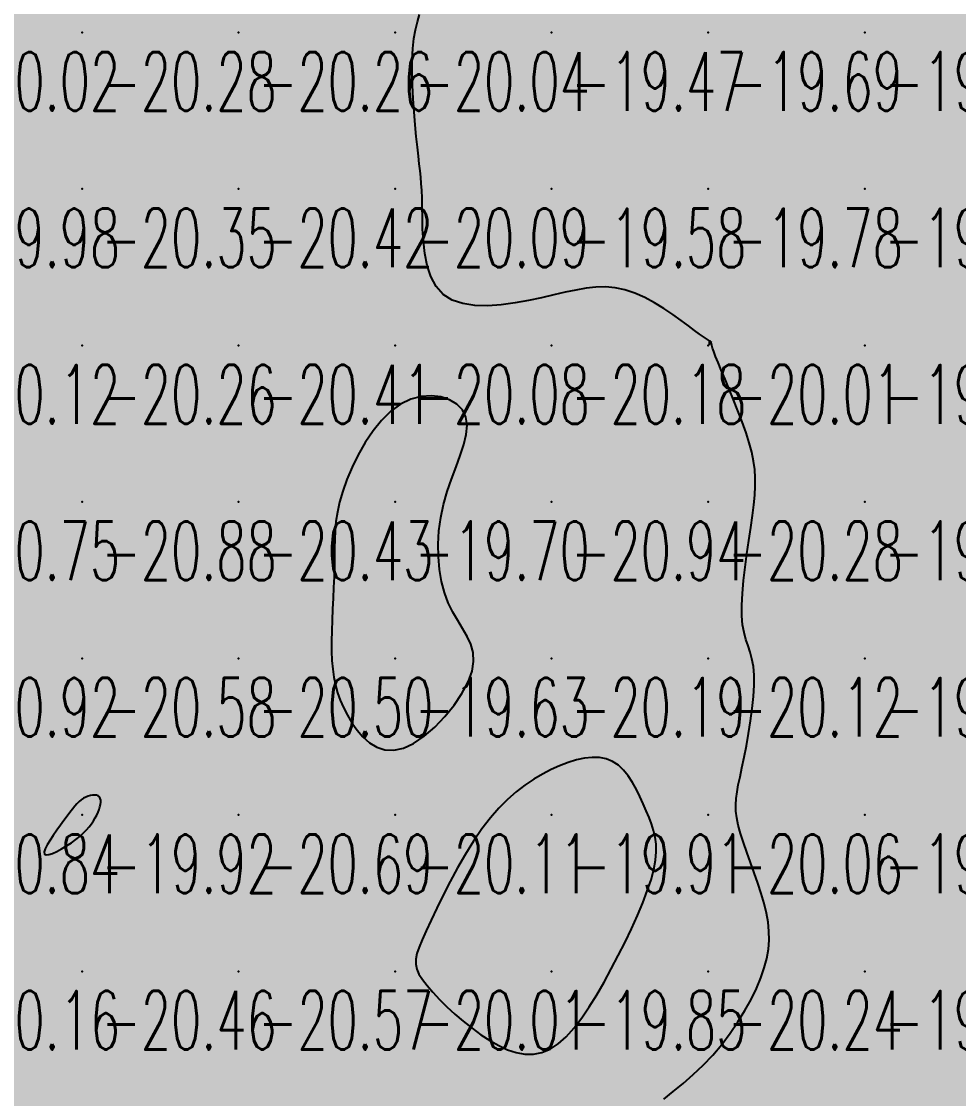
# Model space of a CAD drawing. Header units: millimetres. Extents: x 88261 to 90953, y 390274 to 392322.
# Drawn here: x 89256.4 to 89316.2, y 390999.1 to 391067.9 of the extents above; entities that cross this region are included whole.
import ezdxf
from ezdxf.enums import TextEntityAlignment as Align

# ---------------------------------------------------------------- set-up
doc = ezdxf.new("R2010")
doc.units = ezdxf.units.MM
doc.header["$LTSCALE"] = 25
for name, color, linetype in [('CN_04_00', 242, 'Continuous'), ('COTEAlt', 7, 'Continuous'), ('TN_COLORIAGE', 7, 'Continuous')]:
    doc.layers.add(name, color=color, linetype=linetype)
doc.styles.add('Simplex 1.0', font='Simplex.shx', dxfattribs={"width": 0.99, "height": 2.5})
doc.styles.get("Standard").update_dxf_attribs({"font": 'times.ttf'})

# ---------------------------------------------------------------- blocks, each defined once
blk = doc.blocks.new('COTE')
at = {"color": 0}
blk.add_point((0, 0), dxfattribs=at)
at = {"layer": 'COTEAlt'}
blk.add_attdef('ALT', text='', height=3.75, dxfattribs=at).set_placement((1.25, -1.25), align=Align.TOP_LEFT)

msp = doc.modelspace()

# ---------------------------------------------------------------- linework, layer by layer
at = {"layer": 'CN_04_00', "elevation": -20, "flags": 128}
msp.add_lwpolyline([(89297.414, 390999.064), (89298.015, 390999.558), (89298.649, 391000.083), (89299.294, 391000.644), (89299.931, 391001.247), (89300.54, 391001.893), (89301.116, 391002.576), (89301.653, 391003.283), (89302.147, 391004.005), (89302.595, 391004.731), (89302.991, 391005.45), (89303.332, 391006.152), (89303.614, 391006.825), (89303.833, 391007.463), (89303.991, 391008.071), (89304.09, 391008.658), (89304.135, 391009.232), (89304.128, 391009.802), (89304.071, 391010.377), (89303.968, 391010.965), (89303.822, 391011.576), (89303.636, 391012.215), (89303.422, 391012.873), (89303.19, 391013.539), (89302.951, 391014.201), (89302.719, 391014.847), (89302.503, 391015.466), (89302.315, 391016.047), (89302.167, 391016.577), (89302.068, 391017.05), (89302.015, 391017.48), (89302.004, 391017.887), (89302.03, 391018.29), (89302.088, 391018.709), (89302.173, 391019.162), (89302.281, 391019.67), (89302.407, 391020.252), (89302.545, 391020.919), (89302.688, 391021.656), (89302.828, 391022.438), (89302.956, 391023.24), (89303.063, 391024.039), (89303.143, 391024.81), (89303.186, 391025.529), (89303.184, 391026.173), (89303.132, 391026.725), (89303.041, 391027.203), (89302.923, 391027.633), (89302.791, 391028.04), (89302.66, 391028.451), (89302.541, 391028.891), (89302.449, 391029.386), (89302.397, 391029.962), (89302.394, 391030.637), (89302.434, 391031.394), (89302.509, 391032.211), (89302.609, 391033.064), (89302.724, 391033.929), (89302.846, 391034.783), (89302.966, 391035.602), (89303.073, 391036.362), (89303.159, 391037.047), (89303.221, 391037.667), (89303.255, 391038.239), (89303.256, 391038.782), (89303.222, 391039.313), (89303.149, 391039.849), (89303.034, 391040.408), (89302.873, 391041.007), (89302.665, 391041.657), (89302.42, 391042.346), (89302.151, 391043.051), (89301.87, 391043.755), (89301.59, 391044.436), (89301.322, 391045.074), (89301.08, 391045.649), (89300.876, 391046.141), (89300.72, 391046.536), (89300.607, 391046.841), (89300.53, 391047.067), (89300.482, 391047.227), (89300.456, 391047.333), (89300.444, 391047.398), (89300.441, 391047.434), (89300.437, 391047.453), (89300.427, 391047.467), (89300.4, 391047.486), (89300.348, 391047.518), (89300.261, 391047.573), (89300.13, 391047.659), (89299.946, 391047.785), (89299.699, 391047.961), (89299.379, 391048.195), (89298.982, 391048.492), (89298.515, 391048.836), (89297.991, 391049.208), (89297.421, 391049.589), (89296.818, 391049.958), (89296.194, 391050.295), (89295.561, 391050.582), (89294.93, 391050.799), (89294.311, 391050.93), (89293.698, 391050.982), (89293.08, 391050.967), (89292.45, 391050.896), (89291.797, 391050.781), (89291.112, 391050.634), (89290.386, 391050.464), (89289.609, 391050.285), (89288.778, 391050.109), (89287.911, 391049.953), (89287.032, 391049.837), (89286.166, 391049.779), (89285.337, 391049.797), (89284.568, 391049.912), (89283.885, 391050.141), (89283.311, 391050.504), (89282.863, 391051.01), (89282.531, 391051.636), (89282.297, 391052.35), (89282.143, 391053.119), (89282.053, 391053.911), (89282.007, 391054.692), (89281.99, 391055.431), (89281.982, 391056.096), (89281.969, 391056.663), (89281.949, 391057.15), (89281.921, 391057.584), (89281.886, 391057.992), (89281.844, 391058.401), (89281.794, 391058.838), (89281.737, 391059.331), (89281.673, 391059.906), (89281.603, 391060.581), (89281.531, 391061.34), (89281.463, 391062.157), (89281.405, 391063.007), (89281.362, 391063.863), (89281.339, 391064.7), (89281.342, 391065.492), (89281.378, 391066.213), (89281.448, 391066.847), (89281.549, 391067.407), (89281.673, 391067.915), (89281.814, 391068.394)], dxfattribs=at)
for points in [[(89285.263, 391027.046), (89285.225, 391027.612), (89285.077, 391028.138), (89284.847, 391028.641), (89284.561, 391029.14), (89284.247, 391029.652), (89283.931, 391030.196), (89283.642, 391030.791), (89283.401, 391031.448), (89283.215, 391032.162), (89283.085, 391032.924), (89283.014, 391033.723), (89283.002, 391034.547), (89283.051, 391035.388), (89283.164, 391036.233), (89283.341, 391037.074), (89283.579, 391037.9), (89283.855, 391038.703), (89284.143, 391039.477), (89284.413, 391040.215), (89284.638, 391040.91), (89284.791, 391041.554), (89284.844, 391042.141), (89284.768, 391042.664), (89284.545, 391043.116), (89284.189, 391043.487), (89283.725, 391043.768), (89283.176, 391043.949), (89282.565, 391044.021), (89281.916, 391043.973), (89281.253, 391043.798), (89280.599, 391043.483), (89279.975, 391043.028), (89279.388, 391042.45), (89278.843, 391041.778), (89278.344, 391041.038), (89277.897, 391040.255), (89277.505, 391039.458), (89277.173, 391038.671), (89276.906, 391037.921), (89276.706, 391037.229), (89276.565, 391036.588), (89276.472, 391035.985), (89276.417, 391035.407), (89276.39, 391034.842), (89276.38, 391034.275), (89276.377, 391033.694), (89276.37, 391033.087), (89276.351, 391032.444), (89276.323, 391031.771), (89276.289, 391031.08), (89276.254, 391030.38), (89276.222, 391029.681), (89276.198, 391028.995), (89276.186, 391028.331), (89276.19, 391027.7), (89276.215, 391027.109), (89276.263, 391026.555), (89276.337, 391026.03), (89276.441, 391025.528), (89276.575, 391025.042), (89276.745, 391024.566), (89276.951, 391024.091), (89277.198, 391023.612), (89277.487, 391023.127), (89277.819, 391022.655), (89278.196, 391022.222), (89278.618, 391021.851), (89279.086, 391021.569), (89279.601, 391021.399), (89280.164, 391021.367), (89280.775, 391021.496), (89281.431, 391021.804), (89282.11, 391022.265), (89282.785, 391022.847), (89283.429, 391023.518), (89284.015, 391024.243), (89284.518, 391024.991), (89284.91, 391025.728), (89285.164, 391026.421), (89285.263, 391027.046)], [(89294.502, 391008.253), (89294.936, 391009.113), (89295.347, 391009.966), (89295.726, 391010.802), (89296.066, 391011.61), (89296.36, 391012.379), (89296.599, 391013.098), (89296.775, 391013.757), (89296.884, 391014.348), (89296.929, 391014.881), (89296.919, 391015.366), (89296.861, 391015.816), (89296.761, 391016.242), (89296.628, 391016.658), (89296.468, 391017.074), (89296.289, 391017.502), (89296.097, 391017.952), (89295.89, 391018.412), (89295.664, 391018.87), (89295.416, 391019.312), (89295.144, 391019.725), (89294.843, 391020.094), (89294.511, 391020.408), (89294.144, 391020.651), (89293.741, 391020.814), (89293.303, 391020.9), (89292.836, 391020.914), (89292.344, 391020.864), (89291.831, 391020.754), (89291.302, 391020.591), (89290.76, 391020.381), (89290.211, 391020.131), (89289.657, 391019.844), (89289.101, 391019.516), (89288.545, 391019.141), (89287.988, 391018.713), (89287.434, 391018.226), (89286.883, 391017.673), (89286.336, 391017.05), (89285.794, 391016.349), (89285.261, 391015.569), (89284.741, 391014.731), (89284.24, 391013.858), (89283.765, 391012.975), (89283.321, 391012.107), (89282.914, 391011.278), (89282.551, 391010.513), (89282.238, 391009.836), (89281.98, 391009.263), (89281.781, 391008.784), (89281.644, 391008.377), (89281.571, 391008.022), (89281.567, 391007.699), (89281.633, 391007.389), (89281.774, 391007.07), (89281.991, 391006.723), (89282.286, 391006.332), (89282.651, 391005.905), (89283.076, 391005.451), (89283.55, 391004.983), (89284.063, 391004.511), (89284.605, 391004.047), (89285.165, 391003.602), (89285.734, 391003.187), (89286.302, 391002.814), (89286.868, 391002.493), (89287.429, 391002.234), (89287.986, 391002.05), (89288.537, 391001.95), (89289.082, 391001.946), (89289.619, 391002.048), (89290.147, 391002.267), (89290.666, 391002.609), (89291.176, 391003.065), (89291.677, 391003.621), (89292.169, 391004.262), (89292.652, 391004.974), (89293.127, 391005.743), (89293.594, 391006.555), (89294.052, 391007.396), (89294.502, 391008.253)], [(89261.271, 391017.404), (89261.34, 391017.581), (89261.394, 391017.75), (89261.431, 391017.909), (89261.448, 391018.054), (89261.444, 391018.184), (89261.417, 391018.295), (89261.364, 391018.384), (89261.285, 391018.449), (89261.183, 391018.49), (89261.062, 391018.509), (89260.927, 391018.506), (89260.783, 391018.482), (89260.633, 391018.439), (89260.483, 391018.377), (89260.336, 391018.297), (89260.196, 391018.2), (89260.06, 391018.085), (89259.924, 391017.949), (89259.784, 391017.79), (89259.635, 391017.606), (89259.473, 391017.395), (89259.295, 391017.154), (89259.096, 391016.882), (89258.874, 391016.58), (89258.643, 391016.258), (89258.415, 391015.932), (89258.206, 391015.616), (89258.031, 391015.323), (89257.903, 391015.07), (89257.838, 391014.87), (89257.85, 391014.737), (89257.948, 391014.682), (89258.123, 391014.699), (89258.356, 391014.775), (89258.634, 391014.901), (89258.94, 391015.064), (89259.257, 391015.255), (89259.57, 391015.462), (89259.862, 391015.674), (89260.122, 391015.882), (89260.349, 391016.085), (89260.545, 391016.284), (89260.715, 391016.478), (89260.861, 391016.668), (89260.987, 391016.856), (89261.095, 391017.041), (89261.189, 391017.223), (89261.271, 391017.404)]]:
    msp.add_lwpolyline(points, close=True, dxfattribs=at)
at = {"layer": 'TN_COLORIAGE', "color": 223}
for points in [[(89250.249, 391067.239, -20.139), (89260.249, 391067.239, -20.139), (89260.249, 391077.239, -20.139)], [(89250.249, 391077.239, -20.139), (89250.249, 391067.239, -20.139), (89260.249, 391077.239, -20.139)], [(89260.249, 391067.239, -20.172), (89270.249, 391067.239, -20.172), (89270.249, 391077.239, -20.172)], [(89260.249, 391077.239, -20.172), (89260.249, 391067.239, -20.172), (89270.249, 391077.239, -20.172)], [(89270.249, 391067.239, -20.055), (89280.249, 391067.239, -20.055), (89280.249, 391077.239, -20.055)], [(89270.249, 391077.239, -20.055), (89270.249, 391067.239, -20.055), (89280.249, 391077.239, -20.055)], [(89280.249, 391077.239, -20), (89283.118, 391077.239, -20), (89280.249, 391067.239, -20), (89282.594, 391069.584, -20)], [(89280.981, 391067.239, -20.042), (89282.594, 391069.584, -20.042), (89280.249, 391067.239, -20.042)], [(89260.249, 391067.239, -20), (89250.9, 391057.891, -20), (89250.249, 391067.239, -20), (89250.249, 391062.12, -20)], [(89260.249, 391057.239, -20), (89250.775, 391057.239, -20), (89260.249, 391067.239, -20), (89250.9, 391057.891, -20)], [(89260.249, 391057.239, -20.26), (89270.249, 391057.239, -20.26), (89270.249, 391067.239, -20.26)], [(89260.249, 391067.239, -20.26), (89260.249, 391057.239, -20.26), (89270.249, 391067.239, -20.26)], [(89270.249, 391057.239, -20.042), (89280.249, 391057.239, -20.042), (89280.249, 391067.239, -20.042)], [(89270.249, 391067.239, -20.042), (89270.249, 391057.239, -20.042), (89280.249, 391067.239, -20.042)], [(89280.249, 391057.239, -20), (89281.748, 391058.739, -20), (89280.249, 391067.239, -20), (89280.981, 391067.239, -20)], [(89281.748, 391058.739, -20.093), (89282.064, 391057.239, -20.093), (89280.249, 391057.239, -20.093)], [(89250.249, 391047.239, -20.349), (89260.249, 391047.239, -20.349), (89260.249, 391057.239, -20.349)], [(89260.249, 391057.239, -20), (89250.775, 391057.239, -20), (89250.249, 391047.239, -20), (89250.249, 391055.814, -20)], [(89260.249, 391047.239, -20.422), (89270.249, 391047.239, -20.422), (89270.249, 391057.239, -20.422)], [(89260.249, 391057.239, -20.422), (89260.249, 391047.239, -20.422), (89270.249, 391057.239, -20.422)], [(89270.249, 391047.239, -20.093), (89280.249, 391047.239, -20.093), (89280.249, 391057.239, -20.093)], [(89270.249, 391057.239, -20.093), (89270.249, 391047.239, -20.093), (89280.249, 391057.239, -20.093)], [(89280.249, 391057.239, -20), (89282.064, 391057.239, -20), (89280.249, 391047.239, -20), (89281.888, 391048.879, -20)], [(89290.249, 391047.239, -20), (89294.771, 391051.761, -20), (89300.249, 391047.239, -20), (89300.249, 391047.478, -20)], [(89290.249, 391050.268, -20.182), (89294.771, 391051.761, -20.182), (89290.249, 391047.239, -20.182)], [(89290.249, 391047.239, -20), (89290.249, 391050.268, -20), (89280.249, 391047.239, -20), (89281.888, 391048.879, -20)], [(89300.337, 391047.239, -20.005), (89300.509, 391047.5, -20.005), (89300.249, 391047.239, -20.005)], [(89300.249, 391047.478, -20.005), (89300.509, 391047.5, -20.005), (89300.249, 391047.239, -20.005)], [(89250.249, 391037.239, -20.255), (89260.249, 391037.239, -20.255), (89260.249, 391047.239, -20.255)], [(89250.249, 391047.239, -20.255), (89250.249, 391037.239, -20.255), (89260.249, 391047.239, -20.255)], [(89260.249, 391037.239, -20.407), (89270.249, 391037.239, -20.407), (89270.249, 391047.239, -20.407)], [(89260.249, 391047.239, -20.407), (89260.249, 391037.239, -20.407), (89270.249, 391047.239, -20.407)], [(89270.249, 391037.239, -20), (89276.167, 391037.239, -20), (89280.249, 391047.239, -20), (89280.249, 391045.06, -20)], [(89270.249, 391047.239, -20.082), (89270.249, 391037.239, -20.082), (89280.249, 391047.239, -20.082)], [(89290.249, 391047.239, -20), (89286.431, 391043.422, -20), (89280.249, 391047.239, -20), (89280.249, 391045.06, -20)], [(89290.249, 391037.239, -20), (89282.634, 391037.239, -20), (89290.249, 391047.239, -20), (89286.431, 391043.422, -20)], [(89290.249, 391037.239, -20.005), (89300.249, 391037.239, -20.005), (89300.249, 391047.239, -20.005)], [(89290.249, 391047.239, -20.005), (89290.249, 391037.239, -20.005), (89300.249, 391047.239, -20.005)], [(89300.249, 391037.239, -20), (89303.4, 391040.391, -20), (89300.249, 391047.239, -20), (89300.337, 391047.239, -20)], [(89303.301, 391037.239, -20.278), (89303.4, 391040.391, -20.278), (89300.249, 391037.239, -20.278)], [(89250.249, 391027.239, -20.881), (89260.249, 391027.239, -20.881), (89260.249, 391037.239, -20.881)], [(89250.249, 391037.239, -20.881), (89250.249, 391027.239, -20.881), (89260.249, 391037.239, -20.881)], [(89260.249, 391027.239, -20.428), (89270.249, 391027.239, -20.428), (89270.249, 391037.239, -20.428)], [(89260.249, 391037.239, -20.428), (89260.249, 391027.239, -20.428), (89270.249, 391037.239, -20.428)], [(89270.249, 391027.239, -20), (89276.52, 391033.511, -20), (89270.249, 391037.239, -20), (89276.167, 391037.239, -20)], [(89283.075, 391030.066, -20.943), (89282.634, 391037.239, -20.943), (89290.249, 391037.239, -20.943)], [(89290.249, 391037.239, -20), (89283.075, 391030.066, -20), (89290.249, 391027.239, -20), (89286.915, 391027.239, -20)], [(89290.249, 391027.239, -20.278), (89300.249, 391027.239, -20.278), (89300.249, 391037.239, -20.278)], [(89290.249, 391037.239, -20.278), (89290.249, 391027.239, -20.278), (89300.249, 391037.239, -20.278)], [(89300.249, 391037.239, -20), (89303.301, 391037.239, -20), (89300.249, 391027.239, -20), (89301.833, 391028.823, -20)], [(89275.97, 391027.239, -20.497), (89276.52, 391033.511, -20.497), (89270.249, 391027.239, -20.497)], [(89301.833, 391028.823, -20.119), (89303.751, 391027.239, -20.119), (89300.249, 391027.239, -20.119)], [(89250.249, 391017.239, -20), (89259.363, 391017.239, -20), (89260.249, 391027.239, -20), (89260.249, 391018.474, -20)], [(89250.249, 391027.239, -20.579), (89250.249, 391017.239, -20.579), (89260.249, 391027.239, -20.579)], [(89260.249, 391027.239, -20), (89260.249, 391018.474, -20), (89270.249, 391027.239, -20), (89261.657, 391018.648, -20)], [(89270.249, 391017.239, -20), (89261.307, 391017.239, -20), (89270.249, 391027.239, -20), (89261.657, 391018.648, -20)], [(89270.249, 391017.239, -20), (89276.742, 391023.733, -20), (89270.249, 391027.239, -20), (89275.97, 391027.239, -20)], [(89290.249, 391027.239, -20), (89290.249, 391020.501, -20), (89280.249, 391017.239, -20), (89285.719, 391017.239, -20)], [(89290.249, 391027.239, -20), (89286.915, 391027.239, -20), (89280.249, 391017.239, -20), (89280.249, 391019.502, -20)], [(89290.249, 391027.239, -20), (89290.249, 391020.501, -20), (89300.249, 391027.239, -20), (89294.551, 391021.541, -20)], [(89300.249, 391027.239, -20), (89294.551, 391021.541, -20), (89300.249, 391017.239, -20), (89296.415, 391017.239, -20)], [(89300.249, 391027.239, -20), (89303.751, 391027.239, -20), (89300.249, 391017.239, -20), (89302.268, 391019.258, -20)], [(89270.249, 391017.239, -20), (89276.742, 391023.733, -20), (89280.249, 391017.239, -20), (89280.249, 391019.502, -20)], [(89301.62, 391017.239, -20.056), (89302.268, 391019.258, -20.056), (89300.249, 391017.239, -20.056)], [(89250.249, 391017.239, -20), (89259.363, 391017.239, -20), (89250.249, 391007.239, -20), (89256.872, 391013.862, -20)], [(89260.249, 391007.239, -20.688), (89270.249, 391007.239, -20.688), (89270.249, 391017.239, -20.688)], [(89270.249, 391017.239, -20), (89261.307, 391017.239, -20), (89260.249, 391007.239, -20), (89260.249, 391015.736, -20)], [(89270.249, 391007.239, -20.109), (89280.249, 391007.239, -20.109), (89280.249, 391017.239, -20.109)], [(89270.249, 391017.239, -20.109), (89270.249, 391007.239, -20.109), (89280.249, 391017.239, -20.109)], [(89280.249, 391017.239, -20), (89285.719, 391017.239, -20), (89280.249, 391007.239, -20), (89281.643, 391008.634, -20)], [(89300.249, 391007.239, -20), (89294.135, 391007.239, -20), (89300.249, 391017.239, -20), (89297.525, 391014.516, -20)], [(89297.525, 391014.516, -20.056), (89296.415, 391017.239, -20.056), (89300.249, 391017.239, -20.056)], [(89300.249, 391007.239, -20), (89304.254, 391011.245, -20), (89300.249, 391017.239, -20), (89301.62, 391017.239, -20)], [(89260.249, 391007.239, -20), (89260.249, 391015.736, -20), (89250.249, 391007.239, -20), (89256.872, 391013.862, -20)], [(89304.254, 391011.245, -20.235), (89304.295, 391007.239, -20.235), (89300.249, 391007.239, -20.235)], [(89281.137, 391007.239, -20.015), (89281.643, 391008.634, -20.015), (89280.249, 391007.239, -20.015)], [(89250.249, 390997.239, -20.46), (89260.249, 390997.239, -20.46), (89260.249, 391007.239, -20.46)], [(89250.249, 391007.239, -20.46), (89250.249, 390997.239, -20.46), (89260.249, 391007.239, -20.46)], [(89260.249, 390997.239, -20.569), (89270.249, 390997.239, -20.569), (89270.249, 391007.239, -20.569)], [(89260.249, 391007.239, -20.569), (89260.249, 390997.239, -20.569), (89270.249, 391007.239, -20.569)], [(89270.249, 390997.239, -20.015), (89280.249, 390997.239, -20.015), (89280.249, 391007.239, -20.015)], [(89270.249, 391007.239, -20.015), (89270.249, 390997.239, -20.015), (89280.249, 391007.239, -20.015)], [(89280.249, 390997.239, -20), (89285.754, 391002.745, -20), (89280.249, 391007.239, -20), (89281.137, 391007.239, -20)], [(89300.249, 391007.239, -20), (89300.249, 391000.751, -20), (89290.249, 390997.239, -20), (89294.295, 390997.239, -20)], [(89300.249, 391007.239, -20), (89294.135, 391007.239, -20), (89290.249, 390997.239, -20), (89290.249, 391000.904, -20)], [(89304.295, 391007.239, -20.235), (89300.249, 391000.751, -20.235), (89300.249, 391007.239, -20.235)], [(89280.249, 390997.239, -20), (89285.754, 391002.745, -20), (89290.249, 390997.239, -20), (89290.249, 391000.904, -20)]]:
    msp.add_solid(points, dxfattribs=at)
at = {"layer": 'TN_COLORIAGE', "color": 213}
for points in [[(89282.594, 391069.584, -19.472), (89280.981, 391067.239, -19.472), (89290.249, 391077.239, -19.472), (89290.249, 391067.239, -19.472)], [(89290.249, 391067.239, -19.659), (89300.249, 391067.239, -19.659), (89300.249, 391077.239, -19.659)], [(89290.249, 391077.239, -19.659), (89290.249, 391067.239, -19.659), (89300.249, 391077.239, -19.659)], [(89300.249, 391067.239, -19.415), (89310.249, 391067.239, -19.415), (89310.249, 391077.239, -19.415)], [(89300.249, 391077.239, -19.415), (89300.249, 391067.239, -19.415), (89310.249, 391077.239, -19.415)], [(89310.249, 391067.239, -19.693), (89320.249, 391067.239, -19.693), (89320.249, 391077.239, -19.693)], [(89310.249, 391077.239, -19.693), (89310.249, 391067.239, -19.693), (89320.249, 391077.239, -19.693)], [(89280.981, 391067.239, -19.472), (89281.748, 391058.739, -19.472), (89290.249, 391067.239, -19.472)], [(89282.064, 391057.239, -19.472), (89281.748, 391058.739, -19.472), (89290.249, 391057.239, -19.472), (89290.249, 391067.239, -19.472)], [(89290.249, 391057.239, -19.691), (89300.249, 391057.239, -19.691), (89300.249, 391067.239, -19.691)], [(89290.249, 391067.239, -19.691), (89290.249, 391057.239, -19.691), (89300.249, 391067.239, -19.691)], [(89300.249, 391057.239, -19.335), (89310.249, 391057.239, -19.335), (89310.249, 391067.239, -19.335)], [(89300.249, 391067.239, -19.335), (89300.249, 391057.239, -19.335), (89310.249, 391067.239, -19.335)], [(89310.249, 391057.239, -19.679), (89320.249, 391057.239, -19.679), (89320.249, 391067.239, -19.679)], [(89310.249, 391067.239, -19.679), (89310.249, 391057.239, -19.679), (89320.249, 391067.239, -19.679)], [(89281.888, 391048.879, -19.58), (89290.249, 391050.268, -19.58), (89290.249, 391057.239, -19.58)], [(89281.888, 391048.879, -19.58), (89282.064, 391057.239, -19.58), (89290.249, 391057.239, -19.58)], [(89294.771, 391051.761, -19.58), (89290.249, 391050.268, -19.58), (89300.249, 391057.239, -19.58), (89290.249, 391057.239, -19.58)], [(89300.249, 391047.478, -19.779), (89294.771, 391051.761, -19.779), (89300.249, 391057.239, -19.779)], [(89300.509, 391047.5, -19.779), (89300.249, 391047.478, -19.779), (89310.249, 391057.239, -19.779), (89300.249, 391057.239, -19.779)], [(89300.509, 391047.5, -19.395), (89300.337, 391047.239, -19.395), (89310.249, 391057.239, -19.395), (89310.249, 391047.239, -19.395)], [(89310.249, 391047.239, -19.49), (89320.249, 391047.239, -19.49), (89320.249, 391057.239, -19.49)], [(89310.249, 391057.239, -19.49), (89310.249, 391047.239, -19.49), (89320.249, 391057.239, -19.49)], [(89300.337, 391047.239, -19.395), (89303.4, 391040.391, -19.395), (89310.249, 391047.239, -19.395)], [(89303.4, 391040.391, -19.367), (89303.301, 391037.239, -19.367), (89310.249, 391047.239, -19.367), (89310.249, 391037.239, -19.367)], [(89310.249, 391037.239, -19.932), (89320.249, 391037.239, -19.932), (89320.249, 391047.239, -19.932)], [(89310.249, 391047.239, -19.932), (89310.249, 391037.239, -19.932), (89320.249, 391047.239, -19.932)], [(89280.249, 391045.06, -19.704), (89276.167, 391037.239, -19.704), (89280.249, 391037.239, -19.704)], [(89280.249, 391045.06, -19.704), (89286.431, 391043.422, -19.704), (89280.249, 391037.239, -19.704)], [(89286.431, 391043.422, -19.704), (89282.634, 391037.239, -19.704), (89280.249, 391037.239, -19.704)], [(89276.52, 391033.511, -19.628), (89275.97, 391027.239, -19.628), (89280.249, 391037.239, -19.628), (89280.249, 391027.239, -19.628)], [(89276.167, 391037.239, -19.704), (89276.52, 391033.511, -19.704), (89280.249, 391037.239, -19.704)], [(89282.634, 391037.239, -19.628), (89283.075, 391030.066, -19.628), (89280.249, 391037.239, -19.628), (89280.249, 391027.239, -19.628)], [(89303.751, 391027.239, -19.367), (89301.833, 391028.823, -19.367), (89310.249, 391027.239, -19.367), (89310.249, 391037.239, -19.367)], [(89301.833, 391028.823, -19.367), (89303.301, 391037.239, -19.367), (89310.249, 391037.239, -19.367)], [(89310.249, 391027.239, -19.962), (89320.249, 391027.239, -19.962), (89320.249, 391037.239, -19.962)], [(89310.249, 391037.239, -19.962), (89310.249, 391027.239, -19.962), (89320.249, 391037.239, -19.962)], [(89286.915, 391027.239, -19.628), (89283.075, 391030.066, -19.628), (89280.249, 391027.239, -19.628)], [(89275.97, 391027.239, -19.628), (89276.742, 391023.733, -19.628), (89280.249, 391027.239, -19.628)], [(89280.249, 391019.502, -19.628), (89276.742, 391023.733, -19.628), (89280.249, 391027.239, -19.628)], [(89280.249, 391019.502, -19.628), (89286.915, 391027.239, -19.628), (89280.249, 391027.239, -19.628)], [(89302.268, 391019.258, -19.648), (89301.62, 391017.239, -19.648), (89310.249, 391027.239, -19.648), (89310.249, 391017.239, -19.648)], [(89302.268, 391019.258, -19.779), (89303.751, 391027.239, -19.779), (89310.249, 391027.239, -19.779)], [(89310.249, 391017.239, -19.747), (89320.249, 391017.239, -19.747), (89320.249, 391027.239, -19.747)], [(89310.249, 391027.239, -19.747), (89310.249, 391017.239, -19.747), (89320.249, 391027.239, -19.747)], [(89296.415, 391017.239, -19.91), (89294.551, 391021.541, -19.91), (89290.249, 391017.239, -19.91)], [(89294.551, 391021.541, -19.91), (89290.249, 391020.501, -19.91), (89290.249, 391017.239, -19.91)], [(89285.719, 391017.239, -19.91), (89290.249, 391020.501, -19.91), (89290.249, 391017.239, -19.91)], [(89260.249, 391018.474, -19.919), (89259.363, 391017.239, -19.919), (89260.249, 391017.239, -19.919)], [(89261.657, 391018.648, -19.919), (89261.307, 391017.239, -19.919), (89260.249, 391017.239, -19.919)], [(89261.657, 391018.648, -19.919), (89260.249, 391018.474, -19.919), (89260.249, 391017.239, -19.919)], [(89256.872, 391013.862, -19.919), (89260.249, 391015.736, -19.919), (89260.249, 391017.239, -19.919)], [(89256.872, 391013.862, -19.919), (89259.363, 391017.239, -19.919), (89260.249, 391017.239, -19.919)], [(89260.249, 391015.736, -19.919), (89261.307, 391017.239, -19.919), (89260.249, 391017.239, -19.919)], [(89281.643, 391008.634, -19.85), (89281.137, 391007.239, -19.85), (89290.249, 391017.239, -19.85), (89290.249, 391007.239, -19.85)], [(89281.643, 391008.634, -19.91), (89285.719, 391017.239, -19.91), (89290.249, 391017.239, -19.91)], [(89296.415, 391017.239, -19.85), (89297.525, 391014.516, -19.85), (89290.249, 391017.239, -19.85), (89290.249, 391007.239, -19.85)], [(89301.62, 391017.239, -19.648), (89304.254, 391011.245, -19.648), (89310.249, 391017.239, -19.648)], [(89304.295, 391007.239, -19.648), (89304.254, 391011.245, -19.648), (89310.249, 391007.239, -19.648), (89310.249, 391017.239, -19.648)], [(89310.249, 391007.239, -19.706), (89320.249, 391007.239, -19.706), (89320.249, 391017.239, -19.706)], [(89310.249, 391017.239, -19.706), (89310.249, 391007.239, -19.706), (89320.249, 391017.239, -19.706)], [(89297.525, 391014.516, -19.85), (89294.135, 391007.239, -19.85), (89290.249, 391007.239, -19.85)], [(89281.137, 391007.239, -19.85), (89285.754, 391002.745, -19.85), (89290.249, 391007.239, -19.85)], [(89290.249, 391000.904, -19.85), (89285.754, 391002.745, -19.85), (89290.249, 391007.239, -19.85)], [(89290.249, 391000.904, -19.85), (89294.135, 391007.239, -19.85), (89290.249, 391007.239, -19.85)], [(89309.324, 390997.239, -19.654), (89310.249, 390997.6, -19.654), (89300.249, 390997.239, -19.654), (89310.249, 391007.239, -19.654)], [(89300.249, 391000.751, -19.654), (89304.295, 391007.239, -19.654), (89300.249, 390997.239, -19.654), (89310.249, 391007.239, -19.654)], [(89310.668, 390997.659, -19.654), (89310.249, 390997.6, -19.654), (89320.249, 391007.239, -19.654), (89310.249, 391007.239, -19.654)], [(89310.668, 390997.659, -19.599), (89310.562, 390997.239, -19.599), (89320.249, 391007.239, -19.599), (89320.249, 390997.239, -19.599)], [(89294.295, 390997.239, -19.873), (89300.249, 391000.751, -19.873), (89300.249, 390997.239, -19.873)]]:
    msp.add_solid(points, dxfattribs=at)

# ---------------------------------------------------------------- block references
at = {"layer": 'COTEAlt'}
ref = msp.add_blockref('COTE', (89250.249, 391067.239), dxfattribs=at)
ref.add_attrib('ALT', '-20.02', dxfattribs={"height": 3.75, "style": 'Simplex 1.0', "width": 0.6}).set_placement((89251.499, 391065.989), align=Align.TOP_LEFT)
ref = msp.add_blockref('COTE', (89260.249, 391067.239), dxfattribs=at)
ref.add_attrib('ALT', '-20.28', dxfattribs={"height": 3.75, "style": 'Simplex 1.0', "width": 0.6}).set_placement((89261.499, 391065.989), align=Align.TOP_LEFT)
ref = msp.add_blockref('COTE', (89270.249, 391067.239), dxfattribs=at)
ref.add_attrib('ALT', '-20.26', dxfattribs={"height": 3.75, "style": 'Simplex 1.0', "width": 0.6}).set_placement((89271.499, 391065.989), align=Align.TOP_LEFT)
ref = msp.add_blockref('COTE', (89280.249, 391067.239), dxfattribs=at)
ref.add_attrib('ALT', '-20.04', dxfattribs={"height": 3.75, "style": 'Simplex 1.0', "width": 0.6}).set_placement((89281.499, 391065.989), align=Align.TOP_LEFT)
ref = msp.add_blockref('COTE', (89290.249, 391067.239), dxfattribs=at)
ref.add_attrib('ALT', '-19.47', dxfattribs={"height": 3.75, "style": 'Simplex 1.0', "width": 0.6}).set_placement((89291.499, 391065.989), align=Align.TOP_LEFT)
ref = msp.add_blockref('COTE', (89300.249, 391067.239), dxfattribs=at)
ref.add_attrib('ALT', '-19.69', dxfattribs={"height": 3.75, "style": 'Simplex 1.0', "width": 0.6}).set_placement((89301.499, 391065.989), align=Align.TOP_LEFT)
ref = msp.add_blockref('COTE', (89310.249, 391067.239), dxfattribs=at)
ref.add_attrib('ALT', '-19.34', dxfattribs={"height": 3.75, "style": 'Simplex 1.0', "width": 0.6}).set_placement((89311.499, 391065.989), align=Align.TOP_LEFT)
ref = msp.add_blockref('COTE', (89250.249, 391057.239), dxfattribs=at)
ref.add_attrib('ALT', '-19.98', dxfattribs={"height": 3.75, "style": 'Simplex 1.0', "width": 0.6}).set_placement((89251.499, 391055.989), align=Align.TOP_LEFT)
ref = msp.add_blockref('COTE', (89260.249, 391057.239), dxfattribs=at)
ref.add_attrib('ALT', '-20.35', dxfattribs={"height": 3.75, "style": 'Simplex 1.0', "width": 0.6}).set_placement((89261.499, 391055.989), align=Align.TOP_LEFT)
ref = msp.add_blockref('COTE', (89270.249, 391057.239), dxfattribs=at)
ref.add_attrib('ALT', '-20.42', dxfattribs={"height": 3.75, "style": 'Simplex 1.0', "width": 0.6}).set_placement((89271.499, 391055.989), align=Align.TOP_LEFT)
ref = msp.add_blockref('COTE', (89280.249, 391057.239), dxfattribs=at)
ref.add_attrib('ALT', '-20.09', dxfattribs={"height": 3.75, "style": 'Simplex 1.0', "width": 0.6}).set_placement((89281.499, 391055.989), align=Align.TOP_LEFT)
ref = msp.add_blockref('COTE', (89290.249, 391057.239), dxfattribs=at)
ref.add_attrib('ALT', '-19.58', dxfattribs={"height": 3.75, "style": 'Simplex 1.0', "width": 0.6}).set_placement((89291.499, 391055.989), align=Align.TOP_LEFT)
ref = msp.add_blockref('COTE', (89300.249, 391057.239), dxfattribs=at)
ref.add_attrib('ALT', '-19.78', dxfattribs={"height": 3.75, "style": 'Simplex 1.0', "width": 0.6}).set_placement((89301.499, 391055.989), align=Align.TOP_LEFT)
ref = msp.add_blockref('COTE', (89310.249, 391057.239), dxfattribs=at)
ref.add_attrib('ALT', '-19.80', dxfattribs={"height": 3.75, "style": 'Simplex 1.0', "width": 0.6}).set_placement((89311.499, 391055.989), align=Align.TOP_LEFT)
ref = msp.add_blockref('COTE', (89250.249, 391047.239), dxfattribs=at)
ref.add_attrib('ALT', '-20.12', dxfattribs={"height": 3.75, "style": 'Simplex 1.0', "width": 0.6}).set_placement((89251.499, 391045.989), align=Align.TOP_LEFT)
ref = msp.add_blockref('COTE', (89260.249, 391047.239), dxfattribs=at)
ref.add_attrib('ALT', '-20.26', dxfattribs={"height": 3.75, "style": 'Simplex 1.0', "width": 0.6}).set_placement((89261.499, 391045.989), align=Align.TOP_LEFT)
ref = msp.add_blockref('COTE', (89270.249, 391047.239), dxfattribs=at)
ref.add_attrib('ALT', '-20.41', dxfattribs={"height": 3.75, "style": 'Simplex 1.0', "width": 0.6}).set_placement((89271.499, 391045.989), align=Align.TOP_LEFT)
ref = msp.add_blockref('COTE', (89280.249, 391047.239), dxfattribs=at)
ref.add_attrib('ALT', '-20.08', dxfattribs={"height": 3.75, "style": 'Simplex 1.0', "width": 0.6}).set_placement((89281.499, 391045.989), align=Align.TOP_LEFT)
ref = msp.add_blockref('COTE', (89290.249, 391047.239), dxfattribs=at)
ref.add_attrib('ALT', '-20.18', dxfattribs={"height": 3.75, "style": 'Simplex 1.0', "width": 0.6}).set_placement((89291.499, 391045.989), align=Align.TOP_LEFT)
ref = msp.add_blockref('COTE', (89300.249, 391047.239), dxfattribs=at)
ref.add_attrib('ALT', '-20.01', dxfattribs={"height": 3.75, "style": 'Simplex 1.0', "width": 0.6}).set_placement((89301.499, 391045.989), align=Align.TOP_LEFT)
ref = msp.add_blockref('COTE', (89310.249, 391047.239), dxfattribs=at)
ref.add_attrib('ALT', '-19.40', dxfattribs={"height": 3.75, "style": 'Simplex 1.0', "width": 0.6}).set_placement((89311.499, 391045.989), align=Align.TOP_LEFT)
ref = msp.add_blockref('COTE', (89250.249, 391037.239), dxfattribs=at)
ref.add_attrib('ALT', '-20.75', dxfattribs={"height": 3.75, "style": 'Simplex 1.0', "width": 0.6}).set_placement((89251.499, 391035.989), align=Align.TOP_LEFT)
ref = msp.add_blockref('COTE', (89260.249, 391037.239), dxfattribs=at)
ref.add_attrib('ALT', '-20.88', dxfattribs={"height": 3.75, "style": 'Simplex 1.0', "width": 0.6}).set_placement((89261.499, 391035.989), align=Align.TOP_LEFT)
ref = msp.add_blockref('COTE', (89270.249, 391037.239), dxfattribs=at)
ref.add_attrib('ALT', '-20.43', dxfattribs={"height": 3.75, "style": 'Simplex 1.0', "width": 0.6}).set_placement((89271.499, 391035.989), align=Align.TOP_LEFT)
ref = msp.add_blockref('COTE', (89280.249, 391037.239), dxfattribs=at)
ref.add_attrib('ALT', '-19.70', dxfattribs={"height": 3.75, "style": 'Simplex 1.0', "width": 0.6}).set_placement((89281.499, 391035.989), align=Align.TOP_LEFT)
ref = msp.add_blockref('COTE', (89290.249, 391037.239), dxfattribs=at)
ref.add_attrib('ALT', '-20.94', dxfattribs={"height": 3.75, "style": 'Simplex 1.0', "width": 0.6}).set_placement((89291.499, 391035.989), align=Align.TOP_LEFT)
ref = msp.add_blockref('COTE', (89300.249, 391037.239), dxfattribs=at)
ref.add_attrib('ALT', '-20.28', dxfattribs={"height": 3.75, "style": 'Simplex 1.0', "width": 0.6}).set_placement((89301.499, 391035.989), align=Align.TOP_LEFT)
ref = msp.add_blockref('COTE', (89310.249, 391037.239), dxfattribs=at)
ref.add_attrib('ALT', '-19.37', dxfattribs={"height": 3.75, "style": 'Simplex 1.0', "width": 0.6}).set_placement((89311.499, 391035.989), align=Align.TOP_LEFT)
ref = msp.add_blockref('COTE', (89250.249, 391027.239), dxfattribs=at)
ref.add_attrib('ALT', '-20.92', dxfattribs={"height": 3.75, "style": 'Simplex 1.0', "width": 0.6}).set_placement((89251.499, 391025.989), align=Align.TOP_LEFT)
ref = msp.add_blockref('COTE', (89260.249, 391027.239), dxfattribs=at)
ref.add_attrib('ALT', '-20.58', dxfattribs={"height": 3.75, "style": 'Simplex 1.0', "width": 0.6}).set_placement((89261.499, 391025.989), align=Align.TOP_LEFT)
ref = msp.add_blockref('COTE', (89270.249, 391027.239), dxfattribs=at)
ref.add_attrib('ALT', '-20.50', dxfattribs={"height": 3.75, "style": 'Simplex 1.0', "width": 0.6}).set_placement((89271.499, 391025.989), align=Align.TOP_LEFT)
ref = msp.add_blockref('COTE', (89280.249, 391027.239), dxfattribs=at)
ref.add_attrib('ALT', '-19.63', dxfattribs={"height": 3.75, "style": 'Simplex 1.0', "width": 0.6}).set_placement((89281.499, 391025.989), align=Align.TOP_LEFT)
ref = msp.add_blockref('COTE', (89290.249, 391027.239), dxfattribs=at)
ref.add_attrib('ALT', '-20.19', dxfattribs={"height": 3.75, "style": 'Simplex 1.0', "width": 0.6}).set_placement((89291.499, 391025.989), align=Align.TOP_LEFT)
ref = msp.add_blockref('COTE', (89300.249, 391027.239), dxfattribs=at)
ref.add_attrib('ALT', '-20.12', dxfattribs={"height": 3.75, "style": 'Simplex 1.0', "width": 0.6}).set_placement((89301.499, 391025.989), align=Align.TOP_LEFT)
ref = msp.add_blockref('COTE', (89310.249, 391027.239), dxfattribs=at)
ref.add_attrib('ALT', '-19.78', dxfattribs={"height": 3.75, "style": 'Simplex 1.0', "width": 0.6}).set_placement((89311.499, 391025.989), align=Align.TOP_LEFT)
ref = msp.add_blockref('COTE', (89250.249, 391017.239), dxfattribs=at)
ref.add_attrib('ALT', '-20.84', dxfattribs={"height": 3.75, "style": 'Simplex 1.0', "width": 0.6}).set_placement((89251.499, 391015.989), align=Align.TOP_LEFT)
ref = msp.add_blockref('COTE', (89260.249, 391017.239), dxfattribs=at)
ref.add_attrib('ALT', '-19.92', dxfattribs={"height": 3.75, "style": 'Simplex 1.0', "width": 0.6}).set_placement((89261.499, 391015.989), align=Align.TOP_LEFT)
ref = msp.add_blockref('COTE', (89270.249, 391017.239), dxfattribs=at)
ref.add_attrib('ALT', '-20.69', dxfattribs={"height": 3.75, "style": 'Simplex 1.0', "width": 0.6}).set_placement((89271.499, 391015.989), align=Align.TOP_LEFT)
ref = msp.add_blockref('COTE', (89280.249, 391017.239), dxfattribs=at)
ref.add_attrib('ALT', '-20.11', dxfattribs={"height": 3.75, "style": 'Simplex 1.0', "width": 0.6}).set_placement((89281.499, 391015.989), align=Align.TOP_LEFT)
ref = msp.add_blockref('COTE', (89290.249, 391017.239), dxfattribs=at)
ref.add_attrib('ALT', '-19.91', dxfattribs={"height": 3.75, "style": 'Simplex 1.0', "width": 0.6}).set_placement((89291.499, 391015.989), align=Align.TOP_LEFT)
ref = msp.add_blockref('COTE', (89300.249, 391017.239), dxfattribs=at)
ref.add_attrib('ALT', '-20.06', dxfattribs={"height": 3.75, "style": 'Simplex 1.0', "width": 0.6}).set_placement((89301.499, 391015.989), align=Align.TOP_LEFT)
ref = msp.add_blockref('COTE', (89310.249, 391017.239), dxfattribs=at)
ref.add_attrib('ALT', '-19.65', dxfattribs={"height": 3.75, "style": 'Simplex 1.0', "width": 0.6}).set_placement((89311.499, 391015.989), align=Align.TOP_LEFT)
ref = msp.add_blockref('COTE', (89250.249, 391007.239), dxfattribs=at)
ref.add_attrib('ALT', '-20.16', dxfattribs={"height": 3.75, "style": 'Simplex 1.0', "width": 0.6}).set_placement((89251.499, 391005.989), align=Align.TOP_LEFT)
ref = msp.add_blockref('COTE', (89260.249, 391007.239), dxfattribs=at)
ref.add_attrib('ALT', '-20.46', dxfattribs={"height": 3.75, "style": 'Simplex 1.0', "width": 0.6}).set_placement((89261.499, 391005.989), align=Align.TOP_LEFT)
ref = msp.add_blockref('COTE', (89270.249, 391007.239), dxfattribs=at)
ref.add_attrib('ALT', '-20.57', dxfattribs={"height": 3.75, "style": 'Simplex 1.0', "width": 0.6}).set_placement((89271.499, 391005.989), align=Align.TOP_LEFT)
ref = msp.add_blockref('COTE', (89280.249, 391007.239), dxfattribs=at)
ref.add_attrib('ALT', '-20.01', dxfattribs={"height": 3.75, "style": 'Simplex 1.0', "width": 0.6}).set_placement((89281.499, 391005.989), align=Align.TOP_LEFT)
ref = msp.add_blockref('COTE', (89290.249, 391007.239), dxfattribs=at)
ref.add_attrib('ALT', '-19.85', dxfattribs={"height": 3.75, "style": 'Simplex 1.0', "width": 0.6}).set_placement((89291.499, 391005.989), align=Align.TOP_LEFT)
ref = msp.add_blockref('COTE', (89300.249, 391007.239), dxfattribs=at)
ref.add_attrib('ALT', '-20.24', dxfattribs={"height": 3.75, "style": 'Simplex 1.0', "width": 0.6}).set_placement((89301.499, 391005.989), align=Align.TOP_LEFT)
ref = msp.add_blockref('COTE', (89310.249, 391007.239), dxfattribs=at)
ref.add_attrib('ALT', '-19.65', dxfattribs={"height": 3.75, "style": 'Simplex 1.0', "width": 0.6}).set_placement((89311.499, 391005.989), align=Align.TOP_LEFT)

doc.saveas('drawing.dxf')
